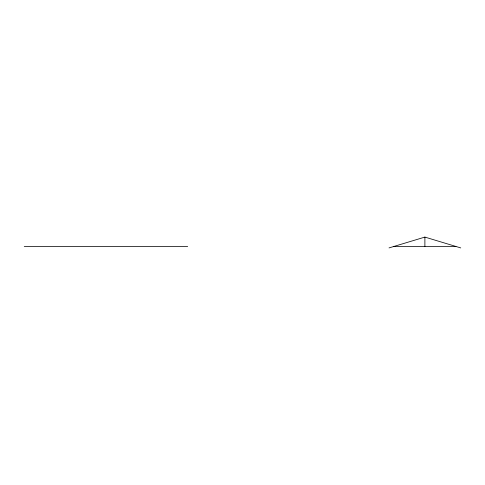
<?xml version="1.0" encoding="UTF-8"?>
<svg xmlns="http://www.w3.org/2000/svg" width="485" height="485" viewBox="0 0 485 485"><rect width="100%" height="100%" fill="white"/><g stroke="black" fill="none" stroke-linecap="round" stroke-linejoin="round"><path stroke-width="0.73" d="M389.031 247.914L424.89 237.086L460.75 247.914M24.25 246.459L187.683 246.459M393.856 246.459L455.924 246.459M424.89 237.086L424.89 246.459"/></g></svg>
